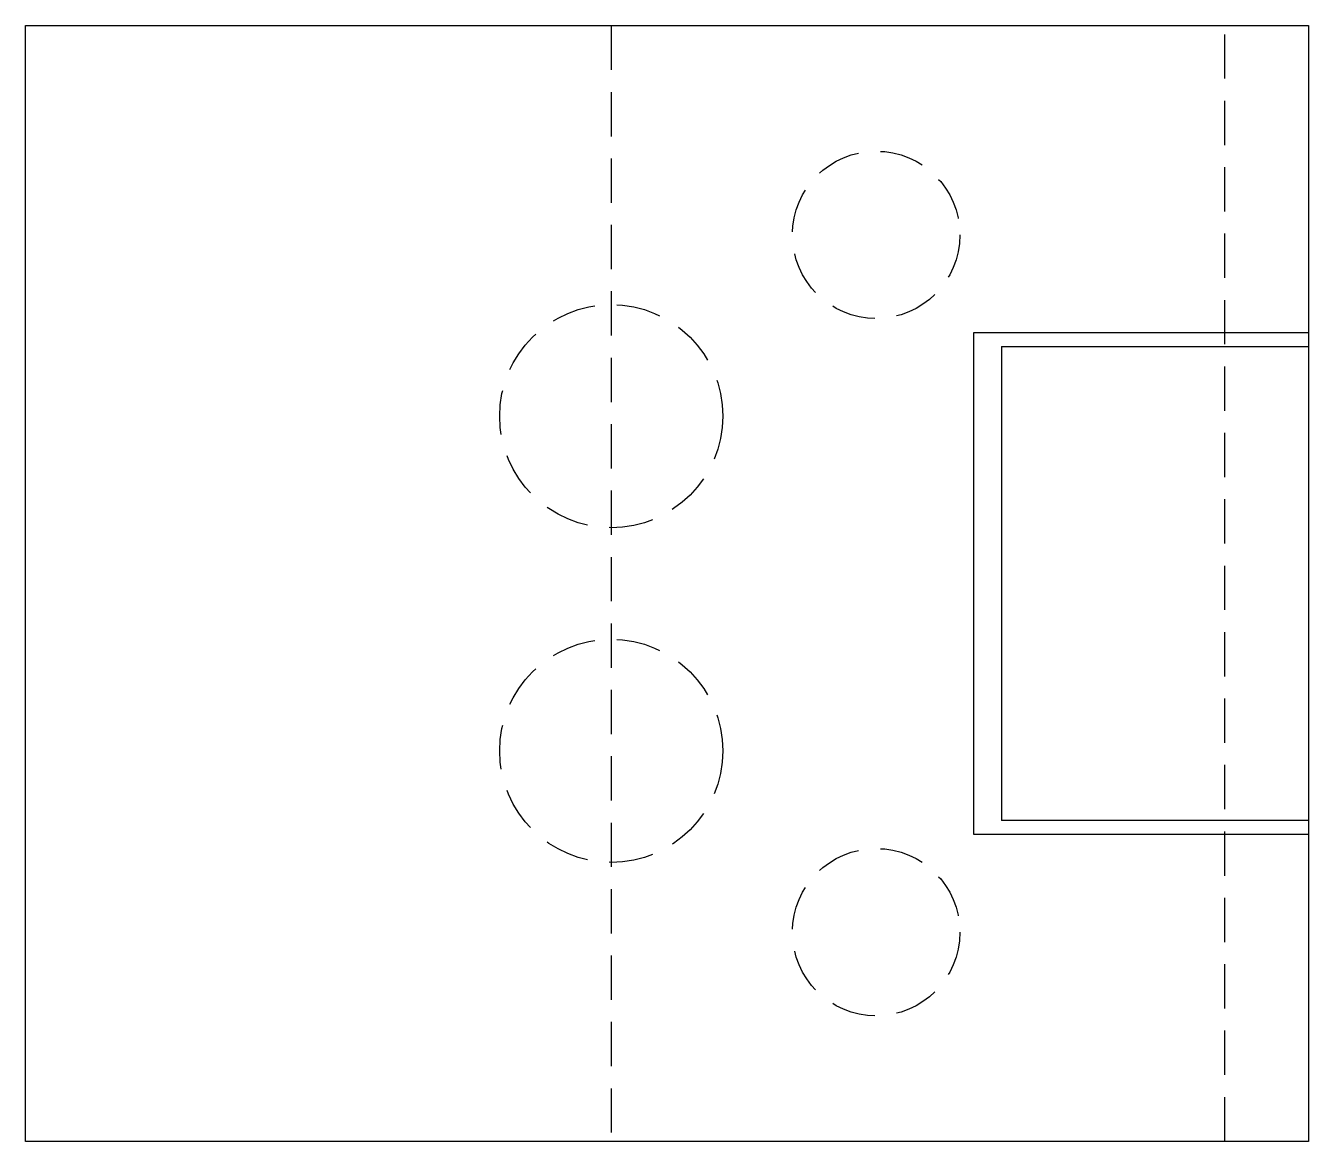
# Model space of a CAD drawing. Header units: millimetres. Extents: x 0 to 46, y 0 to 40.
import ezdxf

# ---------------------------------------------------------------- set-up
doc = ezdxf.new("R2010")
doc.units = ezdxf.units.MM
doc.linetypes.add('HIDDEN2', pattern=[4.7625, 3.175, -1.5875])

# ---------------------------------------------------------------- blocks, each defined once
blk = doc.blocks.new('HL044-1.3-C')
at = {"color": 1, "linetype": 'HIDDEN2', "ltscale": 0.5}
for p, q in [((-25, 40), (-25, 0)), ((-3, 0), (-3, 40))]:
    blk.add_line(p, q, dxfattribs=at)
at = {"color": 1}
for p, q in [((-12, 29), (0, 29)), ((-12, 11), (-12, 29)), ((-11, 28.5), (0, 28.5)), ((-11, 28.5), (-11, 11.5)), ((0, 11.5), (-11, 11.5)), ((0, 11), (-12, 11))]:
    blk.add_line(p, q, dxfattribs=at)
blk.add_lwpolyline([(-46, 40), (0, 40), (0, 0), (-46, 0)], close=True, dxfattribs=at)
at = {"color": 1, "linetype": 'HIDDEN2', "ltscale": 0.5}
for centre, radius in [((-15.5, 32.5), 3), ((-25, 26), 4), ((-25, 14), 4), ((-15.5, 7.5), 3)]:
    blk.add_circle(centre, radius, dxfattribs=at)

msp = doc.modelspace()

# ---------------------------------------------------------------- block references
msp.add_blockref('HL044-1.3-C', (46, 0))

doc.saveas('drawing.dxf')
